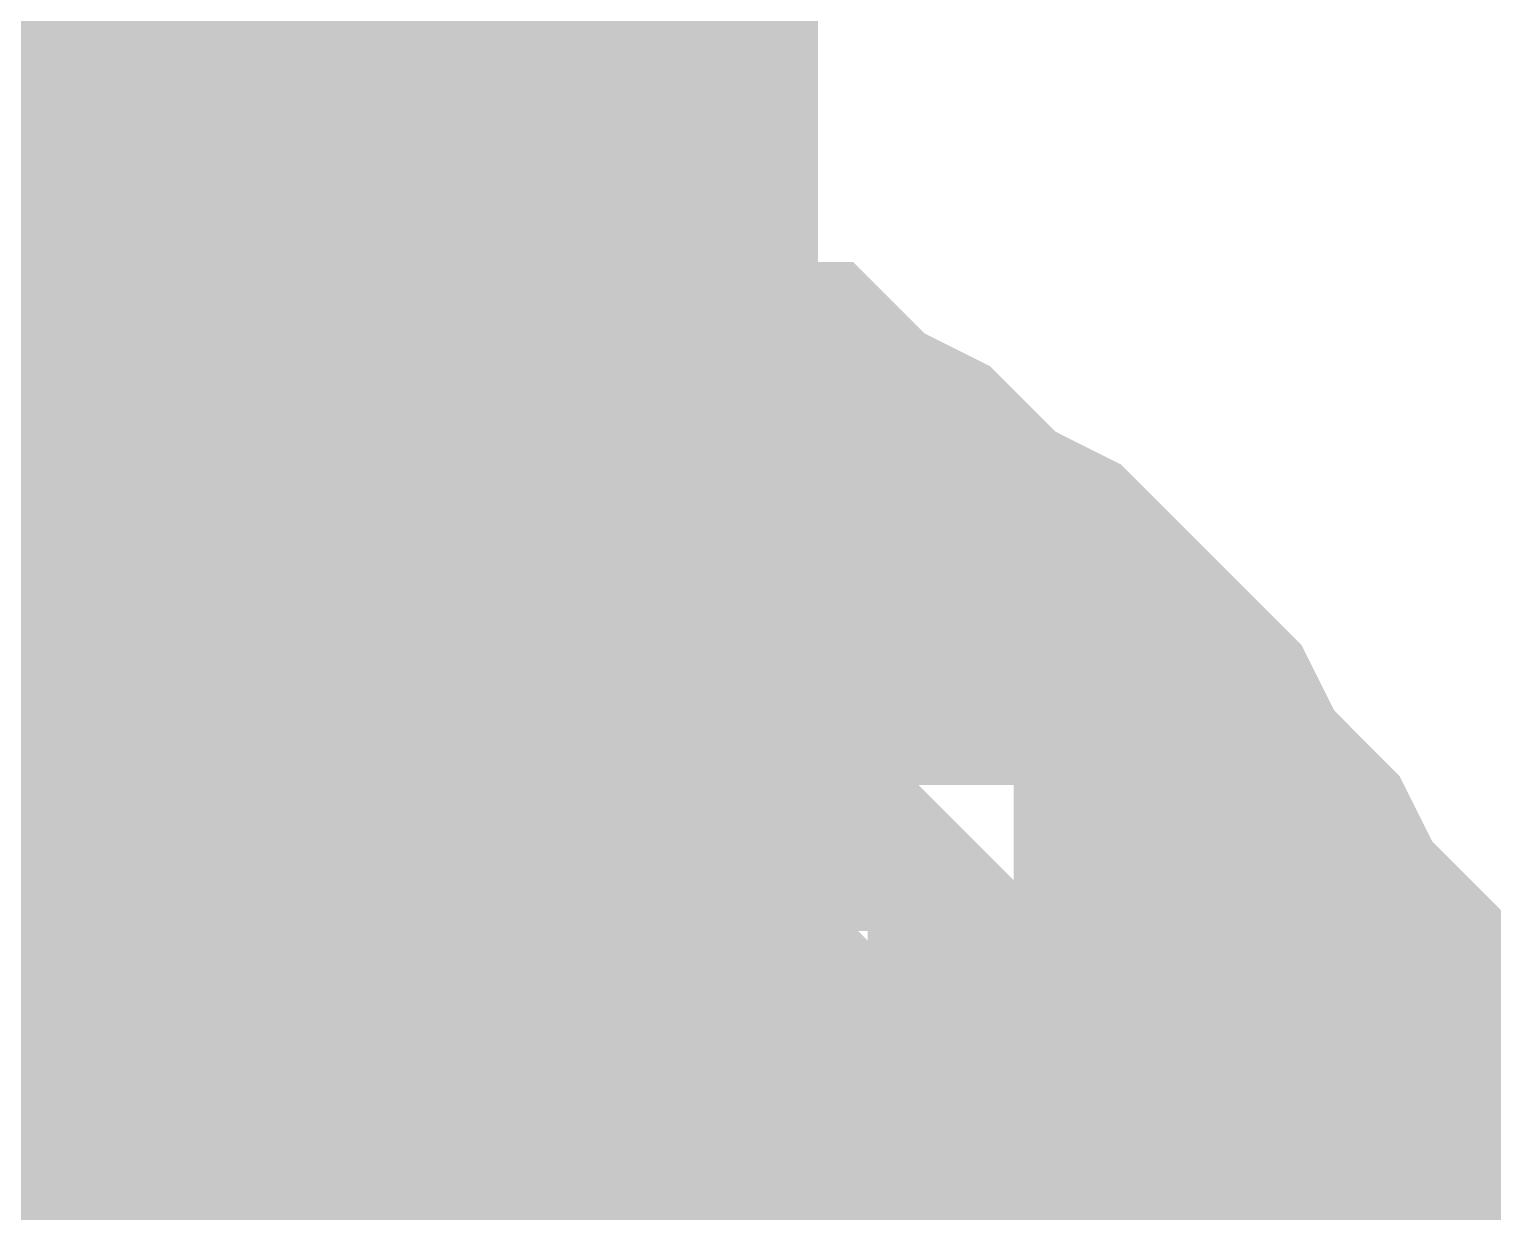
# Model space of a CAD drawing. Header units: inches. Extents: x 0 to 841, y 0 to 594.
# Drawn here: x 514.835 to 515.841, y 497.686 to 498.499 of the extents above; entities that cross this region are included whole.
import ezdxf

# ---------------------------------------------------------------- set-up
doc = ezdxf.new("R2010")
doc.units = ezdxf.units.IN
doc.layers.add('Sheet', color=255, linetype='Continuous')

msp = doc.modelspace()

# ---------------------------------------------------------------- linework, layer by layer
at = {"layer": 'Sheet'}
for points in [[(515.0025, 497.493, 0.7493, 0.7493, 0), (515.0025, 502.4789, 0.7493, 0.7493, 0)], [(514.6656, 498.1892, 0.2997, 0.2997, 0), (514.7105, 498.1892, 0.2997, 0.2997, 0), (514.733, 498.2117, 0.2997, 0.2997, 0), (514.7779, 498.2117, 0.2997, 0.2997, 0), (514.8003, 498.2341, 0.2997, 0.2997, 0), (514.8453, 498.2341, 0.2997, 0.2997, 0), (514.8902, 498.2566, 0.2997, 0.2997, 0), (514.9126, 498.2566, 0.2997, 0.2997, 0), (514.9575, 498.2566, 0.2997, 0.2997, 0), (515.0025, 498.2566, 0.2997, 0.2997, 0)], [(514.6656, 498.1892, 0.2997, 0.2997, 0), (514.7105, 498.1892, 0.2997, 0.2997, 0), (514.733, 498.2117, 0.2997, 0.2997, 0), (514.7779, 498.2117, 0.2997, 0.2997, 0), (514.8003, 498.2341, 0.2997, 0.2997, 0), (514.8453, 498.2341, 0.2997, 0.2997, 0), (514.8902, 498.2566, 0.2997, 0.2997, 0), (514.9126, 498.2566, 0.2997, 0.2997, 0), (514.9575, 498.2566, 0.2997, 0.2997, 0), (515.0025, 498.2566, 0.2997, 0.2997, 0)], [(514.6656, 498.1892, 0.2997, 0.2997, 0), (514.7105, 498.1892, 0.2997, 0.2997, 0), (514.733, 498.2117, 0.2997, 0.2997, 0), (514.7779, 498.2117, 0.2997, 0.2997, 0), (514.8003, 498.2341, 0.2997, 0.2997, 0), (514.8453, 498.2341, 0.2997, 0.2997, 0), (514.8902, 498.2566, 0.2997, 0.2997, 0), (514.9126, 498.2566, 0.2997, 0.2997, 0), (514.9575, 498.2566, 0.2997, 0.2997, 0), (515.0025, 498.2566, 0.2997, 0.2997, 0)], [(515.0025, 498.2566, 0.2997, 0.2997, 0), (515.0025, 498.2566, 0.2997, 0.2997, 0)], [(515.0025, 498.2566, 0.2997, 0.2997, 0), (515.0474, 498.2566, 0.2997, 0.2997, 0), (515.0923, 498.2566, 0.2997, 0.2997, 0), (515.1147, 498.2566, 0.2997, 0.2997, 0), (515.1597, 498.2341, 0.2997, 0.2997, 0), (515.2046, 498.2341, 0.2997, 0.2997, 0), (515.227, 498.2117, 0.2997, 0.2997, 0), (515.272, 498.2117, 0.2997, 0.2997, 0), (515.2944, 498.1892, 0.2997, 0.2997, 0), (515.3393, 498.1892, 0.2997, 0.2997, 0), (515.3618, 498.1667, 0.2997, 0.2997, 0), (515.4067, 498.1443, 0.2997, 0.2997, 0), (515.4292, 498.1218, 0.2997, 0.2997, 0), (515.4516, 498.0994, 0.2997, 0.2997, 0), (515.4965, 498.0769, 0.2997, 0.2997, 0), (515.519, 498.0544, 0.2997, 0.2997, 0), (515.5414, 498.032, 0.2997, 0.2997, 0), (515.5639, 498.0095, 0.2997, 0.2997, 0), (515.5864, 497.9871, 0.2997, 0.2997, 0), (515.6088, 497.9422, 0.2997, 0.2997, 0), (515.6313, 497.9197, 0.2997, 0.2997, 0), (515.6537, 497.8972, 0.2997, 0.2997, 0), (515.6762, 497.8523, 0.2997, 0.2997, 0), (515.6986, 497.8299, 0.2997, 0.2997, 0), (515.6986, 497.7849, 0.2997, 0.2997, 0), (515.7211, 497.7625, 0.2997, 0.2997, 0), (515.7211, 497.7176, 0.2997, 0.2997, 0), (515.7436, 497.6951, 0.2997, 0.2997, 0), (515.7436, 497.6502, 0.2997, 0.2997, 0), (515.766, 497.6053, 0.2997, 0.2997, 0), (515.766, 497.5828, 0.2997, 0.2997, 0), (515.766, 497.5379, 0.2997, 0.2997, 0), (515.766, 497.493, 0.2997, 0.2997, 0)], [(515.0025, 498.2566, 0.2997, 0.2997, 0), (515.0025, 498.2566, 0.2997, 0.2997, 0)], [(515.0025, 498.2566, 0.2997, 0.2997, 0), (515.0474, 498.2566, 0.2997, 0.2997, 0), (515.0923, 498.2566, 0.2997, 0.2997, 0), (515.1147, 498.2566, 0.2997, 0.2997, 0), (515.1597, 498.2341, 0.2997, 0.2997, 0), (515.2046, 498.2341, 0.2997, 0.2997, 0), (515.227, 498.2117, 0.2997, 0.2997, 0), (515.272, 498.2117, 0.2997, 0.2997, 0), (515.2944, 498.1892, 0.2997, 0.2997, 0), (515.3393, 498.1892, 0.2997, 0.2997, 0), (515.3618, 498.1667, 0.2997, 0.2997, 0), (515.4067, 498.1443, 0.2997, 0.2997, 0), (515.4292, 498.1218, 0.2997, 0.2997, 0), (515.4516, 498.0994, 0.2997, 0.2997, 0), (515.4965, 498.0769, 0.2997, 0.2997, 0), (515.519, 498.0544, 0.2997, 0.2997, 0), (515.5414, 498.032, 0.2997, 0.2997, 0), (515.5639, 498.0095, 0.2997, 0.2997, 0), (515.5864, 497.9871, 0.2997, 0.2997, 0), (515.6088, 497.9422, 0.2997, 0.2997, 0), (515.6313, 497.9197, 0.2997, 0.2997, 0), (515.6537, 497.8972, 0.2997, 0.2997, 0), (515.6762, 497.8523, 0.2997, 0.2997, 0), (515.6986, 497.8299, 0.2997, 0.2997, 0), (515.6986, 497.7849, 0.2997, 0.2997, 0), (515.7211, 497.7625, 0.2997, 0.2997, 0), (515.7211, 497.7176, 0.2997, 0.2997, 0), (515.7436, 497.6951, 0.2997, 0.2997, 0), (515.7436, 497.6502, 0.2997, 0.2997, 0), (515.766, 497.6053, 0.2997, 0.2997, 0), (515.766, 497.5828, 0.2997, 0.2997, 0), (515.766, 497.5379, 0.2997, 0.2997, 0), (515.766, 497.493, 0.2997, 0.2997, 0)], [(515.0025, 498.2566, 0.2997, 0.2997, 0), (515.0025, 498.2566, 0.2997, 0.2997, 0)], [(515.0025, 498.2566, 0.2997, 0.2997, 0), (515.0474, 498.2566, 0.2997, 0.2997, 0), (515.0923, 498.2566, 0.2997, 0.2997, 0), (515.1147, 498.2566, 0.2997, 0.2997, 0), (515.1597, 498.2341, 0.2997, 0.2997, 0), (515.2046, 498.2341, 0.2997, 0.2997, 0), (515.227, 498.2117, 0.2997, 0.2997, 0), (515.272, 498.2117, 0.2997, 0.2997, 0), (515.2944, 498.1892, 0.2997, 0.2997, 0), (515.3393, 498.1892, 0.2997, 0.2997, 0), (515.3618, 498.1667, 0.2997, 0.2997, 0), (515.4067, 498.1443, 0.2997, 0.2997, 0), (515.4292, 498.1218, 0.2997, 0.2997, 0), (515.4516, 498.0994, 0.2997, 0.2997, 0), (515.4965, 498.0769, 0.2997, 0.2997, 0), (515.519, 498.0544, 0.2997, 0.2997, 0), (515.5414, 498.032, 0.2997, 0.2997, 0), (515.5639, 498.0095, 0.2997, 0.2997, 0), (515.5864, 497.9871, 0.2997, 0.2997, 0), (515.6088, 497.9422, 0.2997, 0.2997, 0), (515.6313, 497.9197, 0.2997, 0.2997, 0), (515.6537, 497.8972, 0.2997, 0.2997, 0), (515.6762, 497.8523, 0.2997, 0.2997, 0), (515.6986, 497.8299, 0.2997, 0.2997, 0), (515.6986, 497.7849, 0.2997, 0.2997, 0), (515.7211, 497.7625, 0.2997, 0.2997, 0), (515.7211, 497.7176, 0.2997, 0.2997, 0), (515.7436, 497.6951, 0.2997, 0.2997, 0), (515.7436, 497.6502, 0.2997, 0.2997, 0), (515.766, 497.6053, 0.2997, 0.2997, 0), (515.766, 497.5828, 0.2997, 0.2997, 0), (515.766, 497.5379, 0.2997, 0.2997, 0), (515.766, 497.493, 0.2997, 0.2997, 0)], [(514.7779, 498.2117, 0.0991, 0.0991, 0), (514.8003, 498.2341, 0.0991, 0.0991, 0), (514.8453, 498.2341, 0.0991, 0.0991, 0), (514.8902, 498.2566, 0.0991, 0.0991, 0), (514.9126, 498.2566, 0.0991, 0.0991, 0), (514.9575, 498.2566, 0.0991, 0.0991, 0), (515.0025, 498.2566, 0.0991, 0.0991, 0)], [(514.7779, 498.2117, 0.0991, 0.0991, 0), (514.8003, 498.2341, 0.0991, 0.0991, 0), (514.8453, 498.2341, 0.0991, 0.0991, 0), (514.8902, 498.2566, 0.0991, 0.0991, 0), (514.9126, 498.2566, 0.0991, 0.0991, 0), (514.9575, 498.2566, 0.0991, 0.0991, 0), (515.0025, 498.2566, 0.0991, 0.0991, 0)], [(514.7779, 498.2117, 0.0991, 0.0991, 0), (514.8003, 498.2341, 0.0991, 0.0991, 0), (514.8453, 498.2341, 0.0991, 0.0991, 0), (514.8902, 498.2566, 0.0991, 0.0991, 0), (514.9126, 498.2566, 0.0991, 0.0991, 0), (514.9575, 498.2566, 0.0991, 0.0991, 0), (515.0025, 498.2566, 0.0991, 0.0991, 0)], [(515.0025, 498.2566, 0.0991, 0.0991, 0), (515.0025, 498.2566, 0.0991, 0.0991, 0)], [(515.0025, 498.2566, 0.0991, 0.0991, 0), (515.0474, 498.2566, 0.0991, 0.0991, 0), (515.0923, 498.2566, 0.0991, 0.0991, 0), (515.1147, 498.2566, 0.0991, 0.0991, 0), (515.1597, 498.2341, 0.0991, 0.0991, 0), (515.2046, 498.2341, 0.0991, 0.0991, 0), (515.227, 498.2117, 0.0991, 0.0991, 0), (515.272, 498.2117, 0.0991, 0.0991, 0), (515.2944, 498.1892, 0.0991, 0.0991, 0), (515.3393, 498.1892, 0.0991, 0.0991, 0), (515.3618, 498.1667, 0.0991, 0.0991, 0), (515.4067, 498.1443, 0.0991, 0.0991, 0), (515.4292, 498.1218, 0.0991, 0.0991, 0), (515.4516, 498.0994, 0.0991, 0.0991, 0), (515.4965, 498.0769, 0.0991, 0.0991, 0), (515.519, 498.0544, 0.0991, 0.0991, 0), (515.5414, 498.032, 0.0991, 0.0991, 0), (515.5639, 498.0095, 0.0991, 0.0991, 0), (515.5864, 497.9871, 0.0991, 0.0991, 0), (515.6088, 497.9422, 0.0991, 0.0991, 0), (515.6313, 497.9197, 0.0991, 0.0991, 0), (515.6537, 497.8972, 0.0991, 0.0991, 0), (515.6762, 497.8523, 0.0991, 0.0991, 0), (515.6986, 497.8299, 0.0991, 0.0991, 0), (515.6986, 497.7849, 0.0991, 0.0991, 0), (515.7211, 497.7625, 0.0991, 0.0991, 0), (515.7211, 497.7176, 0.0991, 0.0991, 0), (515.7436, 497.6951, 0.0991, 0.0991, 0), (515.7436, 497.6502, 0.0991, 0.0991, 0), (515.766, 497.6053, 0.0991, 0.0991, 0)], [(515.0025, 498.2566, 0.0991, 0.0991, 0), (515.0025, 498.2566, 0.0991, 0.0991, 0)], [(515.0025, 498.2566, 0.0991, 0.0991, 0), (515.0474, 498.2566, 0.0991, 0.0991, 0), (515.0923, 498.2566, 0.0991, 0.0991, 0), (515.1147, 498.2566, 0.0991, 0.0991, 0), (515.1597, 498.2341, 0.0991, 0.0991, 0), (515.2046, 498.2341, 0.0991, 0.0991, 0), (515.227, 498.2117, 0.0991, 0.0991, 0), (515.272, 498.2117, 0.0991, 0.0991, 0), (515.2944, 498.1892, 0.0991, 0.0991, 0), (515.3393, 498.1892, 0.0991, 0.0991, 0), (515.3618, 498.1667, 0.0991, 0.0991, 0), (515.4067, 498.1443, 0.0991, 0.0991, 0), (515.4292, 498.1218, 0.0991, 0.0991, 0), (515.4516, 498.0994, 0.0991, 0.0991, 0), (515.4965, 498.0769, 0.0991, 0.0991, 0), (515.519, 498.0544, 0.0991, 0.0991, 0), (515.5414, 498.032, 0.0991, 0.0991, 0), (515.5639, 498.0095, 0.0991, 0.0991, 0), (515.5864, 497.9871, 0.0991, 0.0991, 0), (515.6088, 497.9422, 0.0991, 0.0991, 0), (515.6313, 497.9197, 0.0991, 0.0991, 0), (515.6537, 497.8972, 0.0991, 0.0991, 0), (515.6762, 497.8523, 0.0991, 0.0991, 0), (515.6986, 497.8299, 0.0991, 0.0991, 0), (515.6986, 497.7849, 0.0991, 0.0991, 0), (515.7211, 497.7625, 0.0991, 0.0991, 0), (515.7211, 497.7176, 0.0991, 0.0991, 0), (515.7436, 497.6951, 0.0991, 0.0991, 0), (515.7436, 497.6502, 0.0991, 0.0991, 0), (515.766, 497.6053, 0.0991, 0.0991, 0)], [(515.0025, 498.2566, 0.0991, 0.0991, 0), (515.0025, 498.2566, 0.0991, 0.0991, 0)], [(515.0025, 498.2566, 0.0991, 0.0991, 0), (515.0474, 498.2566, 0.0991, 0.0991, 0), (515.0923, 498.2566, 0.0991, 0.0991, 0), (515.1147, 498.2566, 0.0991, 0.0991, 0), (515.1597, 498.2341, 0.0991, 0.0991, 0), (515.2046, 498.2341, 0.0991, 0.0991, 0), (515.227, 498.2117, 0.0991, 0.0991, 0), (515.272, 498.2117, 0.0991, 0.0991, 0), (515.2944, 498.1892, 0.0991, 0.0991, 0), (515.3393, 498.1892, 0.0991, 0.0991, 0), (515.3618, 498.1667, 0.0991, 0.0991, 0), (515.4067, 498.1443, 0.0991, 0.0991, 0), (515.4292, 498.1218, 0.0991, 0.0991, 0), (515.4516, 498.0994, 0.0991, 0.0991, 0), (515.4965, 498.0769, 0.0991, 0.0991, 0), (515.519, 498.0544, 0.0991, 0.0991, 0), (515.5414, 498.032, 0.0991, 0.0991, 0), (515.5639, 498.0095, 0.0991, 0.0991, 0), (515.5864, 497.9871, 0.0991, 0.0991, 0), (515.6088, 497.9422, 0.0991, 0.0991, 0), (515.6313, 497.9197, 0.0991, 0.0991, 0), (515.6537, 497.8972, 0.0991, 0.0991, 0), (515.6762, 497.8523, 0.0991, 0.0991, 0), (515.6986, 497.8299, 0.0991, 0.0991, 0), (515.6986, 497.7849, 0.0991, 0.0991, 0), (515.7211, 497.7625, 0.0991, 0.0991, 0), (515.7211, 497.7176, 0.0991, 0.0991, 0), (515.7436, 497.6951, 0.0991, 0.0991, 0), (515.7436, 497.6502, 0.0991, 0.0991, 0), (515.766, 497.6053, 0.0991, 0.0991, 0)], [(514.6656, 497.8523, 0.2997, 0.2997, 0), (514.688, 497.8748, 0.2997, 0.2997, 0), (514.7105, 497.8972, 0.2997, 0.2997, 0), (514.7105, 497.8972, 0.2997, 0.2997, 0), (514.733, 497.9197, 0.2997, 0.2997, 0), (514.7554, 497.9197, 0.2997, 0.2997, 0), (514.7779, 497.9422, 0.2997, 0.2997, 0), (514.8003, 497.9422, 0.2997, 0.2997, 0), (514.8228, 497.9646, 0.2997, 0.2997, 0), (514.8453, 497.9646, 0.2997, 0.2997, 0), (514.8677, 497.9646, 0.2997, 0.2997, 0), (514.9126, 497.9871, 0.2997, 0.2997, 0), (514.9351, 497.9871, 0.2997, 0.2997, 0), (514.9575, 497.9871, 0.2997, 0.2997, 0), (514.98, 497.9871, 0.2997, 0.2997, 0), (515.0025, 497.9871, 0.2997, 0.2997, 0)], [(514.6656, 497.8523, 0.2997, 0.2997, 0), (514.688, 497.8748, 0.2997, 0.2997, 0), (514.7105, 497.8972, 0.2997, 0.2997, 0), (514.7105, 497.8972, 0.2997, 0.2997, 0), (514.733, 497.9197, 0.2997, 0.2997, 0), (514.7554, 497.9197, 0.2997, 0.2997, 0), (514.7779, 497.9422, 0.2997, 0.2997, 0), (514.8003, 497.9422, 0.2997, 0.2997, 0), (514.8228, 497.9646, 0.2997, 0.2997, 0), (514.8453, 497.9646, 0.2997, 0.2997, 0), (514.8677, 497.9646, 0.2997, 0.2997, 0), (514.9126, 497.9871, 0.2997, 0.2997, 0), (514.9351, 497.9871, 0.2997, 0.2997, 0), (514.9575, 497.9871, 0.2997, 0.2997, 0), (514.98, 497.9871, 0.2997, 0.2997, 0), (515.0025, 497.9871, 0.2997, 0.2997, 0)], [(514.6656, 497.8523, 0.2997, 0.2997, 0), (514.688, 497.8748, 0.2997, 0.2997, 0), (514.7105, 497.8972, 0.2997, 0.2997, 0), (514.7105, 497.8972, 0.2997, 0.2997, 0), (514.733, 497.9197, 0.2997, 0.2997, 0), (514.7554, 497.9197, 0.2997, 0.2997, 0), (514.7779, 497.9422, 0.2997, 0.2997, 0), (514.8003, 497.9422, 0.2997, 0.2997, 0), (514.8228, 497.9646, 0.2997, 0.2997, 0), (514.8453, 497.9646, 0.2997, 0.2997, 0), (514.8677, 497.9646, 0.2997, 0.2997, 0), (514.9126, 497.9871, 0.2997, 0.2997, 0), (514.9351, 497.9871, 0.2997, 0.2997, 0), (514.9575, 497.9871, 0.2997, 0.2997, 0), (514.98, 497.9871, 0.2997, 0.2997, 0), (515.0025, 497.9871, 0.2997, 0.2997, 0)], [(515.0025, 497.9871, 0.2997, 0.2997, 0), (515.0025, 497.9871, 0.2997, 0.2997, 0)], [(515.0025, 497.9871, 0.2997, 0.2997, 0), (515.0249, 497.9871, 0.2997, 0.2997, 0), (515.0474, 497.9871, 0.2997, 0.2997, 0), (515.0923, 497.9871, 0.2997, 0.2997, 0), (515.1147, 497.9871, 0.2997, 0.2997, 0), (515.1372, 497.9646, 0.2997, 0.2997, 0), (515.1597, 497.9646, 0.2997, 0.2997, 0), (515.1821, 497.9646, 0.2997, 0.2997, 0), (515.2046, 497.9422, 0.2997, 0.2997, 0), (515.227, 497.9422, 0.2997, 0.2997, 0), (515.2495, 497.9197, 0.2997, 0.2997, 0), (515.272, 497.9197, 0.2997, 0.2997, 0), (515.2944, 497.8972, 0.2997, 0.2997, 0), (515.3169, 497.8972, 0.2997, 0.2997, 0), (515.3393, 497.8748, 0.2997, 0.2997, 0), (515.3618, 497.8523, 0.2997, 0.2997, 0), (515.3618, 497.8299, 0.2997, 0.2997, 0), (515.3842, 497.8299, 0.2997, 0.2997, 0), (515.4067, 497.8074, 0.2997, 0.2997, 0), (515.4292, 497.7849, 0.2997, 0.2997, 0), (515.4292, 497.7625, 0.2997, 0.2997, 0), (515.4516, 497.74, 0.2997, 0.2997, 0), (515.4516, 497.7176, 0.2997, 0.2997, 0), (515.4741, 497.6951, 0.2997, 0.2997, 0), (515.4741, 497.6951, 0.2997, 0.2997, 0), (515.4965, 497.6726, 0.2997, 0.2997, 0), (515.4965, 497.6277, 0.2997, 0.2997, 0), (515.4965, 497.6053, 0.2997, 0.2997, 0), (515.519, 497.5828, 0.2997, 0.2997, 0), (515.519, 497.5603, 0.2997, 0.2997, 0), (515.519, 497.5379, 0.2997, 0.2997, 0), (515.519, 497.5154, 0.2997, 0.2997, 0)], [(515.0025, 497.9871, 0.2997, 0.2997, 0), (515.0025, 497.9871, 0.2997, 0.2997, 0)], [(515.0025, 497.9871, 0.2997, 0.2997, 0), (515.0249, 497.9871, 0.2997, 0.2997, 0), (515.0474, 497.9871, 0.2997, 0.2997, 0), (515.0923, 497.9871, 0.2997, 0.2997, 0), (515.1147, 497.9871, 0.2997, 0.2997, 0), (515.1372, 497.9646, 0.2997, 0.2997, 0), (515.1597, 497.9646, 0.2997, 0.2997, 0), (515.1821, 497.9646, 0.2997, 0.2997, 0), (515.2046, 497.9422, 0.2997, 0.2997, 0), (515.227, 497.9422, 0.2997, 0.2997, 0), (515.2495, 497.9197, 0.2997, 0.2997, 0), (515.272, 497.9197, 0.2997, 0.2997, 0), (515.2944, 497.8972, 0.2997, 0.2997, 0), (515.3169, 497.8972, 0.2997, 0.2997, 0), (515.3393, 497.8748, 0.2997, 0.2997, 0), (515.3618, 497.8523, 0.2997, 0.2997, 0), (515.3618, 497.8299, 0.2997, 0.2997, 0), (515.3842, 497.8299, 0.2997, 0.2997, 0), (515.4067, 497.8074, 0.2997, 0.2997, 0), (515.4292, 497.7849, 0.2997, 0.2997, 0), (515.4292, 497.7625, 0.2997, 0.2997, 0), (515.4516, 497.74, 0.2997, 0.2997, 0), (515.4516, 497.7176, 0.2997, 0.2997, 0), (515.4741, 497.6951, 0.2997, 0.2997, 0), (515.4741, 497.6951, 0.2997, 0.2997, 0), (515.4965, 497.6726, 0.2997, 0.2997, 0), (515.4965, 497.6277, 0.2997, 0.2997, 0), (515.4965, 497.6053, 0.2997, 0.2997, 0), (515.519, 497.5828, 0.2997, 0.2997, 0), (515.519, 497.5603, 0.2997, 0.2997, 0), (515.519, 497.5379, 0.2997, 0.2997, 0), (515.519, 497.5154, 0.2997, 0.2997, 0)], [(515.0025, 497.9871, 0.2997, 0.2997, 0), (515.0025, 497.9871, 0.2997, 0.2997, 0)], [(515.0025, 497.9871, 0.2997, 0.2997, 0), (515.0249, 497.9871, 0.2997, 0.2997, 0), (515.0474, 497.9871, 0.2997, 0.2997, 0), (515.0923, 497.9871, 0.2997, 0.2997, 0), (515.1147, 497.9871, 0.2997, 0.2997, 0), (515.1372, 497.9646, 0.2997, 0.2997, 0), (515.1597, 497.9646, 0.2997, 0.2997, 0), (515.1821, 497.9646, 0.2997, 0.2997, 0), (515.2046, 497.9422, 0.2997, 0.2997, 0), (515.227, 497.9422, 0.2997, 0.2997, 0), (515.2495, 497.9197, 0.2997, 0.2997, 0), (515.272, 497.9197, 0.2997, 0.2997, 0), (515.2944, 497.8972, 0.2997, 0.2997, 0), (515.3169, 497.8972, 0.2997, 0.2997, 0), (515.3393, 497.8748, 0.2997, 0.2997, 0), (515.3618, 497.8523, 0.2997, 0.2997, 0), (515.3618, 497.8299, 0.2997, 0.2997, 0), (515.3842, 497.8299, 0.2997, 0.2997, 0), (515.4067, 497.8074, 0.2997, 0.2997, 0), (515.4292, 497.7849, 0.2997, 0.2997, 0), (515.4292, 497.7625, 0.2997, 0.2997, 0), (515.4516, 497.74, 0.2997, 0.2997, 0), (515.4516, 497.7176, 0.2997, 0.2997, 0), (515.4741, 497.6951, 0.2997, 0.2997, 0), (515.4741, 497.6951, 0.2997, 0.2997, 0), (515.4965, 497.6726, 0.2997, 0.2997, 0), (515.4965, 497.6277, 0.2997, 0.2997, 0), (515.4965, 497.6053, 0.2997, 0.2997, 0), (515.519, 497.5828, 0.2997, 0.2997, 0), (515.519, 497.5603, 0.2997, 0.2997, 0), (515.519, 497.5379, 0.2997, 0.2997, 0), (515.519, 497.5154, 0.2997, 0.2997, 0)], [(514.7779, 497.9422, 0.0991, 0.0991, 0), (514.8003, 497.9422, 0.0991, 0.0991, 0), (514.8228, 497.9646, 0.0991, 0.0991, 0), (514.8453, 497.9646, 0.0991, 0.0991, 0), (514.8677, 497.9646, 0.0991, 0.0991, 0), (514.9126, 497.9871, 0.0991, 0.0991, 0), (514.9351, 497.9871, 0.0991, 0.0991, 0), (514.9575, 497.9871, 0.0991, 0.0991, 0), (514.98, 497.9871, 0.0991, 0.0991, 0), (515.0025, 497.9871, 0.0991, 0.0991, 0)], [(514.7779, 497.9422, 0.0991, 0.0991, 0), (514.8003, 497.9422, 0.0991, 0.0991, 0), (514.8228, 497.9646, 0.0991, 0.0991, 0), (514.8453, 497.9646, 0.0991, 0.0991, 0), (514.8677, 497.9646, 0.0991, 0.0991, 0), (514.9126, 497.9871, 0.0991, 0.0991, 0), (514.9351, 497.9871, 0.0991, 0.0991, 0), (514.9575, 497.9871, 0.0991, 0.0991, 0), (514.98, 497.9871, 0.0991, 0.0991, 0), (515.0025, 497.9871, 0.0991, 0.0991, 0)], [(514.7779, 497.9422, 0.0991, 0.0991, 0), (514.8003, 497.9422, 0.0991, 0.0991, 0), (514.8228, 497.9646, 0.0991, 0.0991, 0), (514.8453, 497.9646, 0.0991, 0.0991, 0), (514.8677, 497.9646, 0.0991, 0.0991, 0), (514.9126, 497.9871, 0.0991, 0.0991, 0), (514.9351, 497.9871, 0.0991, 0.0991, 0), (514.9575, 497.9871, 0.0991, 0.0991, 0), (514.98, 497.9871, 0.0991, 0.0991, 0), (515.0025, 497.9871, 0.0991, 0.0991, 0)], [(515.0025, 497.9871, 0.0991, 0.0991, 0), (515.0025, 497.9871, 0.0991, 0.0991, 0)], [(515.0025, 497.9871, 0.0991, 0.0991, 0), (515.0249, 497.9871, 0.0991, 0.0991, 0), (515.0474, 497.9871, 0.0991, 0.0991, 0), (515.0923, 497.9871, 0.0991, 0.0991, 0), (515.1147, 497.9871, 0.0991, 0.0991, 0), (515.1372, 497.9646, 0.0991, 0.0991, 0), (515.1597, 497.9646, 0.0991, 0.0991, 0), (515.1821, 497.9646, 0.0991, 0.0991, 0), (515.2046, 497.9422, 0.0991, 0.0991, 0), (515.227, 497.9422, 0.0991, 0.0991, 0), (515.2495, 497.9197, 0.0991, 0.0991, 0), (515.272, 497.9197, 0.0991, 0.0991, 0), (515.2944, 497.8972, 0.0991, 0.0991, 0), (515.3169, 497.8972, 0.0991, 0.0991, 0), (515.3393, 497.8748, 0.0991, 0.0991, 0), (515.3618, 497.8523, 0.0991, 0.0991, 0), (515.3618, 497.8299, 0.0991, 0.0991, 0), (515.3842, 497.8299, 0.0991, 0.0991, 0), (515.4067, 497.8074, 0.0991, 0.0991, 0), (515.4292, 497.7849, 0.0991, 0.0991, 0), (515.4292, 497.7625, 0.0991, 0.0991, 0), (515.4516, 497.74, 0.0991, 0.0991, 0), (515.4516, 497.7176, 0.0991, 0.0991, 0), (515.4741, 497.6951, 0.0991, 0.0991, 0), (515.4741, 497.6951, 0.0991, 0.0991, 0), (515.4965, 497.6726, 0.0991, 0.0991, 0), (515.4965, 497.6277, 0.0991, 0.0991, 0)], [(515.0025, 497.9871, 0.0991, 0.0991, 0), (515.0025, 497.9871, 0.0991, 0.0991, 0)], [(515.0025, 497.9871, 0.0991, 0.0991, 0), (515.0249, 497.9871, 0.0991, 0.0991, 0), (515.0474, 497.9871, 0.0991, 0.0991, 0), (515.0923, 497.9871, 0.0991, 0.0991, 0), (515.1147, 497.9871, 0.0991, 0.0991, 0), (515.1372, 497.9646, 0.0991, 0.0991, 0), (515.1597, 497.9646, 0.0991, 0.0991, 0), (515.1821, 497.9646, 0.0991, 0.0991, 0), (515.2046, 497.9422, 0.0991, 0.0991, 0), (515.227, 497.9422, 0.0991, 0.0991, 0), (515.2495, 497.9197, 0.0991, 0.0991, 0), (515.272, 497.9197, 0.0991, 0.0991, 0), (515.2944, 497.8972, 0.0991, 0.0991, 0), (515.3169, 497.8972, 0.0991, 0.0991, 0), (515.3393, 497.8748, 0.0991, 0.0991, 0), (515.3618, 497.8523, 0.0991, 0.0991, 0), (515.3618, 497.8299, 0.0991, 0.0991, 0), (515.3842, 497.8299, 0.0991, 0.0991, 0), (515.4067, 497.8074, 0.0991, 0.0991, 0), (515.4292, 497.7849, 0.0991, 0.0991, 0), (515.4292, 497.7625, 0.0991, 0.0991, 0), (515.4516, 497.74, 0.0991, 0.0991, 0), (515.4516, 497.7176, 0.0991, 0.0991, 0), (515.4741, 497.6951, 0.0991, 0.0991, 0), (515.4741, 497.6951, 0.0991, 0.0991, 0), (515.4965, 497.6726, 0.0991, 0.0991, 0), (515.4965, 497.6277, 0.0991, 0.0991, 0)], [(515.0025, 497.9871, 0.0991, 0.0991, 0), (515.0025, 497.9871, 0.0991, 0.0991, 0)], [(515.0025, 497.9871, 0.0991, 0.0991, 0), (515.0249, 497.9871, 0.0991, 0.0991, 0), (515.0474, 497.9871, 0.0991, 0.0991, 0), (515.0923, 497.9871, 0.0991, 0.0991, 0), (515.1147, 497.9871, 0.0991, 0.0991, 0), (515.1372, 497.9646, 0.0991, 0.0991, 0), (515.1597, 497.9646, 0.0991, 0.0991, 0), (515.1821, 497.9646, 0.0991, 0.0991, 0), (515.2046, 497.9422, 0.0991, 0.0991, 0), (515.227, 497.9422, 0.0991, 0.0991, 0), (515.2495, 497.9197, 0.0991, 0.0991, 0), (515.272, 497.9197, 0.0991, 0.0991, 0), (515.2944, 497.8972, 0.0991, 0.0991, 0), (515.3169, 497.8972, 0.0991, 0.0991, 0), (515.3393, 497.8748, 0.0991, 0.0991, 0), (515.3618, 497.8523, 0.0991, 0.0991, 0), (515.3618, 497.8299, 0.0991, 0.0991, 0), (515.3842, 497.8299, 0.0991, 0.0991, 0), (515.4067, 497.8074, 0.0991, 0.0991, 0), (515.4292, 497.7849, 0.0991, 0.0991, 0), (515.4292, 497.7625, 0.0991, 0.0991, 0), (515.4516, 497.74, 0.0991, 0.0991, 0), (515.4516, 497.7176, 0.0991, 0.0991, 0), (515.4741, 497.6951, 0.0991, 0.0991, 0), (515.4741, 497.6951, 0.0991, 0.0991, 0), (515.4965, 497.6726, 0.0991, 0.0991, 0), (515.4965, 497.6277, 0.0991, 0.0991, 0)], [(515.0025, 497.493, 0.7493, 0.7493, 0), (520.0105, 497.493, 0.7493, 0.7493, 0), (520.0105, 497.493, 0.7493, 0.7493, 0)], [(515.0025, 492.4846, 0.7493, 0.7493, 0), (515.0025, 497.493, 0.7493, 0.7493, 0)]]:
    msp.add_lwpolyline(points, format="xyseb", dxfattribs=at)
msp.add_lwpolyline([(514.746, 497.5, 0.508, 0.508, 1), (515.254, 497.5, 0.508, 0.508, 1)], format="xyseb", close=True, dxfattribs=at)

doc.saveas('drawing.dxf')
